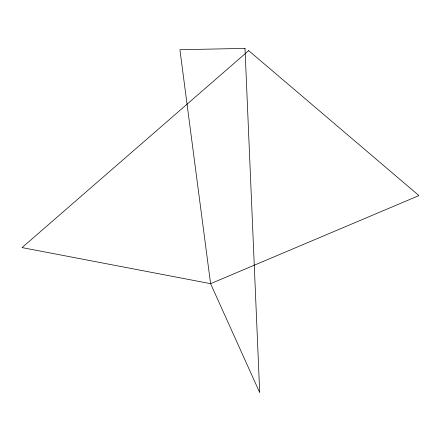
<?xml version="1.0" encoding="UTF-8"?>
<svg xmlns="http://www.w3.org/2000/svg" width="441" height="441" viewBox="0 0 441 441"><rect width="100%" height="100%" fill="white"/><g stroke="black" fill="none" stroke-linecap="round" stroke-linejoin="round"><path stroke-width="0.66" d="M248.68 50.632L22.05 247.594L210.589 283.668L418.95 195.6L248.68 50.632M245.003 48.389L179.917 49.734L210.589 283.668L259.705 392.611L245.003 48.389"/></g></svg>
